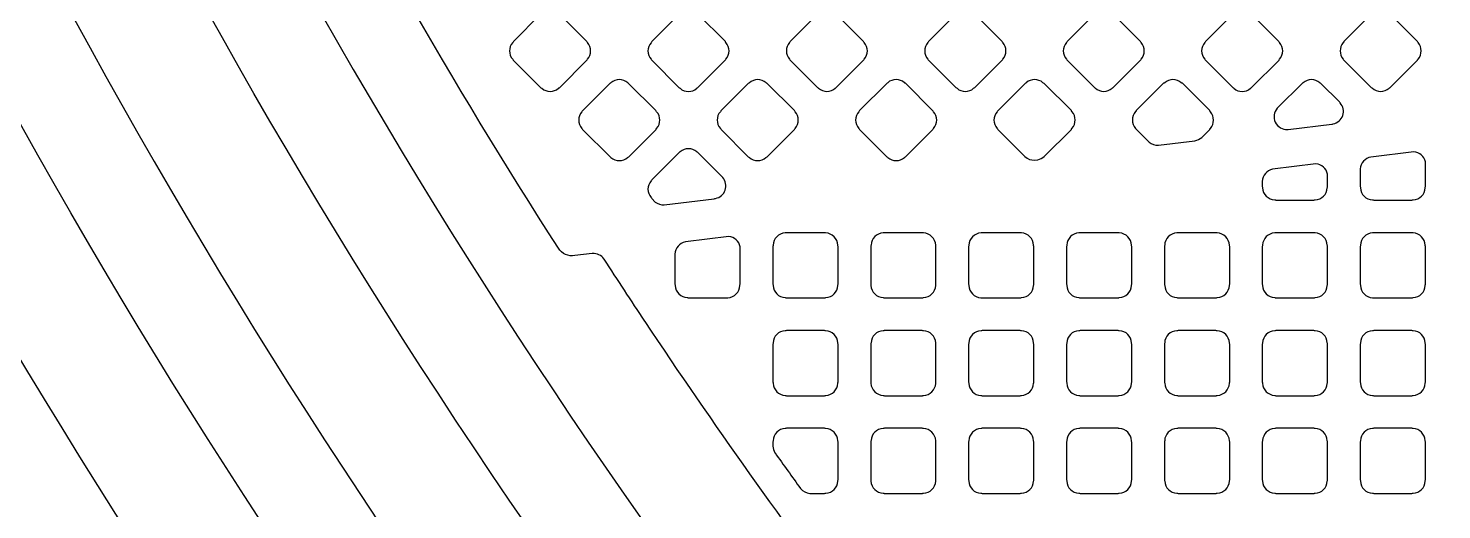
# Model space of a CAD drawing. Extents: x 3811 to 4077, y -444 to -307.
# Drawn here: x 3990.857 to 3993.058, y -382.991 to -382.241 of the extents above; entities that cross this region are included whole.
import ezdxf

# ---------------------------------------------------------------- set-up
doc = ezdxf.new("R2010")
doc.units = 0
doc.layers.add('gbr-dxf', color=7, linetype='Continuous')

msp = doc.modelspace()

# ---------------------------------------------------------------- linework, layer by layer
at = {"layer": 'gbr-dxf', "linetype": 'Continuous'}
for points in [[(3993.6099, -386.9022), (3991.0686, -384.3609, -0.042133), (3991.0645, -384.356, -0.16673), (3988.6028, -377.1817, -0.014135)], [(3988.679, -377.1817, 0.166721), (3991.1243, -384.3089), (3993.665, -386.8495, -0.01212)], [(3993.7833, -386.6367), (3991.2677, -384.1211, -0.042856), (3991.2635, -384.1162, -0.165958), (3988.952, -377.3438, -0.01087)], [(3989.0282, -377.3452, 0.165913), (3991.3235, -384.0691), (3993.8351, -386.5808, -0.019676)], [(3994.4465, -385.9312), (3991.9084, -383.3931, -0.047409), (3991.8986, -383.3826, -0.163793), (3989.9024, -377.4523, -0.009935)], [(3993.9448, -386.3878), (3991.3972, -383.8402, -0.041025), (3991.3892, -383.8307, -0.164875), (3989.2299, -377.4605, -0.009972)], [(3989.3823, -377.4626, 0.164763), (3991.5087, -383.7362), (3994.0498, -386.2772, -0.013686)], [(3994.2202, -386.1856), (3991.6493, -383.6147, -0.041071), (3991.641, -383.6054, -0.164322), (3989.5639, -377.4599, -0.007717)], [(3989.7163, -377.4601, 0.164179), (3991.7589, -383.5087), (3994.3264, -386.0762, -0.008541)], [(3990.0548, -377.4545, 0.163577), (3992.0164, -383.2857), (3994.5558, -385.8251, -0.008901)], [(3992.1507, -383.1674, -0.015201), (3991.8174, -382.6977), (3991.8171, -382.6973, -0.003072), (3991.7537, -382.6006, -0.054271), (3991.7534, -382.6003, 0.26693), (3991.7353, -382.5919, -0.044499), (3991.7349, -382.5919), (3991.708, -382.5952, -0.300338), (3991.6824, -382.5838, -0.048303), (3990.847, -380.9485, -0.021621)]]:
    msp.add_lwpolyline(points, format="xyb", dxfattribs=at)
for points in [[(3991.6113, -382.2891, -0.08798), (3991.6122, -382.2906), (3991.6552, -382.3336, -0.083168), (3991.6566, -382.3344, 0.378747), (3991.6825, -382.3344, -0.09601), (3991.6841, -382.3335), (3991.7268, -382.2908, -0.095916), (3991.7277, -382.2892, 0.379422), (3991.7277, -382.2632, -0.092348), (3991.7268, -382.2617), (3991.6841, -382.219, -0.096111), (3991.6824, -382.218, 0.379731), (3991.6565, -382.218, -0.096458), (3991.6548, -382.219), (3991.6123, -382.2615, -0.096627), (3991.6113, -382.2632, 0.3795)], [(3991.8268, -382.2633, 0.37947), (3991.8268, -382.2892, -0.09253), (3991.8278, -382.2908), (3991.8704, -382.3335, -0.088207), (3991.8719, -382.3344, 0.37981), (3991.8979, -382.3344, -0.096625), (3991.8995, -382.3334), (3991.9423, -382.2907, -0.096332), (3991.9432, -382.2891, 0.379308), (3991.9433, -382.2631, -0.087946), (3991.9424, -382.2616), (3991.8996, -382.2189, -0.092398), (3991.8981, -382.218, 0.379), (3991.8721, -382.218, -0.096507), (3991.8705, -382.2189), (3991.8278, -382.2616, -0.096527)], [(3992.0424, -382.289, -0.103582), (3992.0434, -382.2908), (3992.0858, -382.3333, -0.100401), (3992.0875, -382.3343, 0.379422), (3992.1135, -382.3342, -0.095956), (3992.1151, -382.3333), (3992.1576, -382.2908, -0.096332), (3992.1586, -382.2891, 0.37981), (3992.1586, -382.2632, -0.092348), (3992.1576, -382.2616), (3992.1151, -382.219, -0.096111), (3992.1134, -382.218, 0.3795), (3992.0875, -382.218, -0.096259), (3992.0858, -382.219), (3992.0433, -382.2615, -0.095895), (3992.0424, -382.2631, 0.378699)], [(3992.2577, -382.2891, -0.10047), (3992.2587, -382.2908), (3992.3013, -382.3334, -0.096111), (3992.303, -382.3344, 0.37981), (3992.3289, -382.3344, -0.095956), (3992.3306, -382.3334), (3992.3733, -382.2907, -0.096332), (3992.3743, -382.2891, 0.37981), (3992.3743, -382.2631, -0.096625), (3992.3733, -382.2615), (3992.3307, -382.2189, -0.100151), (3992.329, -382.2179, 0.379731), (3992.303, -382.2179, -0.096458), (3992.3014, -382.2188), (3992.2587, -382.2615, -0.096627), (3992.2577, -382.2632, 0.379731)], [(3992.4734, -382.2632, 0.379249), (3992.4734, -382.2891, -0.091954), (3992.4743, -382.2907), (3992.517, -382.3333, -0.087638), (3992.5185, -382.3343, 0.379451), (3992.5445, -382.3343, -0.096117), (3992.5461, -382.3333), (3992.5886, -382.2908, -0.095895), (3992.5896, -382.2891, 0.379201), (3992.5896, -382.2632, -0.104392), (3992.5886, -382.2614), (3992.5461, -382.2189, -0.092233), (3992.5445, -382.218, 0.3795), (3992.5186, -382.218, -0.096259), (3992.5169, -382.2189), (3992.4743, -382.2615, -0.096539)], [(3992.6888, -382.2891, -0.096625), (3992.6898, -382.2907), (3992.7325, -382.3334, -0.092233), (3992.734, -382.3344, 0.37981), (3992.76, -382.3344, -0.095956), (3992.7616, -382.3334), (3992.8043, -382.2908, -0.096332), (3992.8052, -382.2891, 0.37981), (3992.8052, -382.2632, -0.10047), (3992.8042, -382.2615), (3992.7615, -382.2188, -0.088202), (3992.76, -382.2178, 0.379731), (3992.7341, -382.2178, -0.096458), (3992.7324, -382.2188), (3992.6898, -382.2615, -0.096627), (3992.6888, -382.2631, 0.379731)], [(3992.9044, -382.2891, -0.092348), (3992.9053, -382.2907), (3992.9478, -382.3332, -0.10399), (3992.9496, -382.3342, 0.37981), (3992.9756, -382.3342, -0.095956), (3992.9772, -382.3332), (3993.0197, -382.2907, -0.096332), (3993.0207, -382.2891, 0.37981), (3993.0207, -382.2631, -0.087784), (3993.0198, -382.2616), (3992.9771, -382.219, -0.092233), (3992.9755, -382.218, 0.379731), (3992.9496, -382.218, -0.096458), (3992.9479, -382.219), (3992.9054, -382.2615, -0.096627), (3992.9044, -382.2632, 0.379731)], [(3991.7191, -382.371, 0.379605), (3991.7191, -382.3969, -0.09253), (3991.7201, -382.3985), (3991.7628, -382.4412, -0.088207), (3991.7643, -382.4421, 0.379451), (3991.7902, -382.4421, -0.096117), (3991.7919, -382.4411), (3991.8344, -382.3986, -0.095895), (3991.8354, -382.3969, 0.378779), (3991.8354, -382.371, -0.103582), (3991.8343, -382.3692), (3991.7918, -382.3267, -0.091916), (3991.7903, -382.3258, 0.378945), (3991.7643, -382.3258, -0.096355), (3991.7627, -382.3267), (3991.7201, -382.3693, -0.096423)], [(3991.9346, -382.3969, -0.100399), (3991.9356, -382.3986), (3991.978, -382.4411, -0.096627), (3991.9797, -382.4421, 0.37981), (3992.0056, -382.4421, -0.096625), (3992.0073, -382.4411), (3992.0499, -382.3985, -0.096111), (3992.0509, -382.3968, 0.37981), (3992.0509, -382.3709, -0.096458), (3992.0499, -382.3692), (3992.0074, -382.3267, -0.100499), (3992.0057, -382.3257, 0.379731), (3991.9798, -382.3257, -0.096458), (3991.9781, -382.3267), (3991.9355, -382.3693, -0.096423), (3991.9346, -382.3709, 0.379731)], [(3992.15, -382.3968, -0.096475), (3992.151, -382.3985), (3992.1937, -382.4412, -0.092289), (3992.1953, -382.4421, 0.37981), (3992.2212, -382.4421, -0.096625), (3992.2229, -382.4411), (3992.2655, -382.3985, -0.096332), (3992.2665, -382.3969, 0.37981), (3992.2665, -382.3709, -0.083317), (3992.2656, -382.3695), (3992.2226, -382.3266, -0.088202), (3992.2212, -382.3257, 0.379731), (3992.1952, -382.3257, -0.096458), (3992.1935, -382.3267), (3992.151, -382.3692, -0.096627), (3992.15, -382.3709, 0.379731)], [(3992.3655, -382.3969, -0.10047), (3992.3666, -382.3987), (3992.4088, -382.4409, 0.206882), (3992.4237, -382.4463), (3992.4287, -382.4457, 0.144673), (3992.4388, -382.4406), (3992.481, -382.3984, -0.096332), (3992.482, -382.3968, 0.379451), (3992.482, -382.3708, -0.096614), (3992.481, -382.3692), (3992.4385, -382.3267, -0.100442), (3992.4368, -382.3257, 0.379249), (3992.4108, -382.3257, -0.096475), (3992.4092, -382.3267), (3992.3665, -382.3693, -0.096627), (3992.3655, -382.371, 0.379731)], [(3992.5811, -382.3968, -0.09185), (3992.582, -382.3983), (3992.6021, -382.4184, 0.197533), (3992.6166, -382.423), (3992.6735, -382.4161, 0.150859), (3992.6841, -382.4109), (3992.6964, -382.3986, -0.096332), (3992.6974, -382.397, 0.37981), (3992.6974, -382.371, -0.104392), (3992.6964, -382.3692), (3992.6538, -382.3266, -0.092233), (3992.6522, -382.3257, 0.379731), (3992.6263, -382.3257, -0.096458), (3992.6246, -382.3266), (3992.5821, -382.3692, -0.096627), (3992.5811, -382.3708, 0.379523)], [(3992.8016, -382.3655, 0.668158), (3992.8176, -382.3985, -0.038919), (3992.8188, -382.3986), (3992.8863, -382.3904, -0.046748), (3992.8885, -382.3898, 0.583623), (3992.8997, -382.3573, -0.041572), (3992.8985, -382.3557), (3992.8695, -382.3267, -0.096328), (3992.8678, -382.3257, 0.37947), (3992.8419, -382.3257, -0.096475), (3992.8402, -382.3267), (3992.8024, -382.3645, -0.042368)], [(3991.8268, -382.4787, 0.379138), (3991.8268, -382.5046, -0.087613), (3991.8277, -382.5061), (3991.8332, -382.5116, 0.187599), (3991.847, -382.5159), (3991.9252, -382.5065, -0.061062), (3991.927, -382.506, 0.584266), (3991.9382, -382.4734, -0.052211), (3991.9373, -382.4722), (3991.8996, -382.4345, -0.096111), (3991.8979, -382.4335, 0.3795), (3991.872, -382.4335, -0.096475), (3991.8703, -382.4345), (3991.8278, -382.4771, -0.096195)], [(3992.9307, -382.4875, -0.095462), (3992.9311, -382.4894, 0.393729), (3992.9499, -382.5083, -0.09841), (3992.9518, -382.5087), (3993.0109, -382.5087, -0.10699), (3993.013, -382.5082, 0.393729), (3993.0319, -382.4893, -0.088868), (3993.0322, -382.4876), (3993.0322, -382.4489, 0.3176), (3993.0144, -382.4333), (3992.9474, -382.4416, 0.349235), (3992.9307, -382.4601)], [(3992.7783, -382.4874, -0.098843), (3992.7787, -382.4893, 0.393729), (3992.7976, -382.5082, -0.104195), (3992.7996, -382.5087), (3992.8586, -382.5087, -0.101214), (3992.8605, -382.5082, 0.393729), (3992.8794, -382.4894, -0.09841), (3992.8799, -382.4875), (3992.8799, -382.4682, 0.324557), (3992.8618, -382.4522), (3992.7943, -382.4606, 0.345616), (3992.7783, -382.4795)], [(3991.8638, -382.6398, -0.101214), (3991.8643, -382.6418, 0.393729), (3991.8832, -382.6606, -0.09841), (3991.8851, -382.6611), (3991.9443, -382.6611, -0.095462), (3991.9461, -382.6607, 0.393729), (3991.965, -382.6418, -0.107228), (3991.9655, -382.6397), (3991.9655, -382.5813, 0.319092), (3991.9477, -382.5655), (3991.8802, -382.5739, 0.350716), (3991.8639, -382.5929, -0.028064), (3991.8638, -382.5932)], [(3992.0163, -382.6398, -0.098843), (3992.0168, -382.6417, 0.393729), (3992.0356, -382.6606, -0.104195), (3992.0376, -382.6611), (3992.0966, -382.6611, -0.101214), (3992.0986, -382.6606, 0.393729), (3992.1174, -382.6417, -0.09841), (3992.1179, -382.6398), (3992.1179, -382.5807, -0.101214), (3992.1174, -382.5788, 0.393729), (3992.0985, -382.5599, -0.095482), (3992.0967, -382.5595), (3992.0374, -382.5595, -0.098843), (3992.0355, -382.5599, 0.393729), (3992.0167, -382.5788, -0.088868), (3992.0163, -382.5805)], [(3992.1687, -382.6398, -0.098843), (3992.1691, -382.6417, 0.393729), (3992.188, -382.6606, -0.101678), (3992.1899, -382.6611), (3992.249, -382.6611, -0.098843), (3992.2509, -382.6606, 0.393729), (3992.2698, -382.6418, -0.09841), (3992.2703, -382.6399), (3992.2703, -382.5808, -0.101214), (3992.2698, -382.5788, 0.393729), (3992.2509, -382.5599, -0.09841), (3992.249, -382.5595), (3992.1897, -382.5595, -0.089302), (3992.188, -382.5599, 0.393729), (3992.1692, -382.5787, -0.101678), (3992.1687, -382.5807)], [(3992.3211, -382.6399, -0.095462), (3992.3215, -382.6418, 0.393729), (3992.3403, -382.6607, -0.095482), (3992.3422, -382.6611), (3992.4014, -382.6611, -0.104567), (3992.4034, -382.6606, 0.393729), (3992.4223, -382.6417, -0.088868), (3992.4226, -382.64), (3992.4226, -382.5806, -0.092621), (3992.4222, -382.5788, 0.393729), (3992.4034, -382.5599, -0.092282), (3992.4016, -382.5595), (3992.3422, -382.5595, -0.095462), (3992.3404, -382.5599, 0.393729), (3992.3215, -382.5788, -0.09841), (3992.3211, -382.5807)], [(3992.4734, -382.6397, -0.104567), (3992.4739, -382.6417, 0.393729), (3992.4928, -382.6606, -0.101678), (3992.4947, -382.6611), (3992.5538, -382.6611, -0.098843), (3992.5557, -382.6606, 0.393729), (3992.5746, -382.6418, -0.104195), (3992.5751, -382.6398), (3992.5751, -382.5809, -0.10699), (3992.5746, -382.5788, 0.393729), (3992.5557, -382.5599, -0.09841), (3992.5538, -382.5595), (3992.4945, -382.5595, -0.089302), (3992.4928, -382.5599, 0.393729), (3992.474, -382.5787, -0.107228), (3992.4734, -382.5808)], [(3992.6259, -382.6398, -0.098843), (3992.6264, -382.6417, 0.393729), (3992.6452, -382.6606, -0.104195), (3992.6472, -382.6611), (3992.7062, -382.6611, -0.101214), (3992.7082, -382.6606, 0.393729), (3992.727, -382.6417, -0.09841), (3992.7275, -382.6398), (3992.7275, -382.5807, -0.101214), (3992.727, -382.5788, 0.393729), (3992.7081, -382.5599, -0.095482), (3992.7063, -382.5595), (3992.647, -382.5595, -0.098843), (3992.6451, -382.5599, 0.393729), (3992.6263, -382.5788, -0.088868), (3992.6259, -382.5805)], [(3992.7783, -382.6398, -0.098843), (3992.7787, -382.6417, 0.393729), (3992.7976, -382.6606, -0.101678), (3992.7995, -382.6611), (3992.8586, -382.6611, -0.098843), (3992.8605, -382.6606, 0.393729), (3992.8794, -382.6418, -0.09841), (3992.8799, -382.6399), (3992.8799, -382.5808, -0.101214), (3992.8794, -382.5788, 0.393729), (3992.8605, -382.5599, -0.09841), (3992.8586, -382.5595), (3992.7993, -382.5595, -0.089302), (3992.7976, -382.5599, 0.393729), (3992.7788, -382.5787, -0.101678), (3992.7783, -382.5807)], [(3992.9307, -382.6399, -0.095462), (3992.9311, -382.6418, 0.393729), (3992.9499, -382.6607, -0.095482), (3992.9518, -382.6611), (3993.011, -382.6611, -0.104567), (3993.013, -382.6606, 0.393729), (3993.0319, -382.6417, -0.088868), (3993.0322, -382.64), (3993.0322, -382.5806, -0.092621), (3993.0318, -382.5788, 0.393729), (3993.013, -382.5599, -0.092282), (3993.0112, -382.5595), (3992.9518, -382.5595, -0.095462), (3992.95, -382.5599, 0.393729), (3992.9311, -382.5788, -0.09841), (3992.9307, -382.5807)], [(3992.0163, -382.7922, -0.098843), (3992.0168, -382.7941, 0.393729), (3992.0356, -382.813, -0.101678), (3992.0376, -382.8135), (3992.0967, -382.8135, -0.098843), (3992.0986, -382.813, 0.393729), (3992.1174, -382.7941, -0.09841), (3992.1179, -382.7922), (3992.1179, -382.7331, -0.101214), (3992.1174, -382.7312, 0.393729), (3992.0985, -382.7123, -0.09841), (3992.0966, -382.7119), (3992.0375, -382.7119, -0.101214), (3992.0355, -382.7123, 0.393729), (3992.0167, -382.7312, -0.088868), (3992.0163, -382.7329)], [(3992.1687, -382.7922, -0.098843), (3992.1691, -382.7941, 0.393729), (3992.188, -382.813, -0.09841), (3992.1899, -382.8135), (3992.2491, -382.8135, -0.095462), (3992.2509, -382.813, 0.393729), (3992.2698, -382.7942, -0.09841), (3992.2703, -382.7923), (3992.2703, -382.7332, -0.101214), (3992.2698, -382.7312, 0.393729), (3992.2509, -382.7123, -0.101678), (3992.249, -382.7119), (3992.1898, -382.7119, -0.092621), (3992.188, -382.7123, 0.393729), (3992.1692, -382.7311, -0.101678), (3992.1687, -382.7331)], [(3992.3211, -382.7923, -0.095462), (3992.3215, -382.7942, 0.393729), (3992.3403, -382.8131, -0.092282), (3992.3421, -382.8135), (3992.4014, -382.8135, -0.101214), (3992.4034, -382.813, 0.393729), (3992.4223, -382.7941, -0.088868), (3992.4226, -382.7924), (3992.4226, -382.733, -0.092621), (3992.4222, -382.7312, 0.393729), (3992.4034, -382.7123, -0.095482), (3992.4015, -382.7119), (3992.3423, -382.7119, -0.098843), (3992.3404, -382.7123, 0.393729), (3992.3215, -382.7312, -0.09841), (3992.3211, -382.7331)], [(3992.4734, -382.7921, -0.104567), (3992.4739, -382.7941, 0.393729), (3992.4928, -382.813, -0.09841), (3992.4947, -382.8135), (3992.5539, -382.8135, -0.095462), (3992.5557, -382.813, 0.393729), (3992.5746, -382.7942, -0.104195), (3992.5751, -382.7922), (3992.5751, -382.7333, -0.10699), (3992.5746, -382.7312, 0.393729), (3992.5557, -382.7123, -0.101678), (3992.5538, -382.7119), (3992.4946, -382.7119, -0.092621), (3992.4928, -382.7123, 0.393729), (3992.474, -382.7311, -0.107228), (3992.4734, -382.7332)], [(3992.6259, -382.7922, -0.098843), (3992.6264, -382.7941, 0.393729), (3992.6452, -382.813, -0.101678), (3992.6472, -382.8135), (3992.7063, -382.8135, -0.098843), (3992.7082, -382.813, 0.393729), (3992.727, -382.7941, -0.09841), (3992.7275, -382.7922), (3992.7275, -382.7331, -0.101214), (3992.727, -382.7312, 0.393729), (3992.7081, -382.7123, -0.09841), (3992.7062, -382.7119), (3992.6471, -382.7119, -0.101214), (3992.6451, -382.7123, 0.393729), (3992.6263, -382.7312, -0.088868), (3992.6259, -382.7329)], [(3992.7783, -382.7922, -0.098843), (3992.7787, -382.7941, 0.393729), (3992.7976, -382.813, -0.09841), (3992.7995, -382.8135), (3992.8587, -382.8135, -0.095462), (3992.8605, -382.813, 0.393729), (3992.8794, -382.7942, -0.09841), (3992.8799, -382.7923), (3992.8799, -382.7332, -0.101214), (3992.8794, -382.7312, 0.393729), (3992.8605, -382.7123, -0.101678), (3992.8586, -382.7119), (3992.7994, -382.7119, -0.092621), (3992.7976, -382.7123, 0.393729), (3992.7788, -382.7311, -0.101678), (3992.7783, -382.7331)], [(3992.9307, -382.7923, -0.095462), (3992.9311, -382.7942, 0.393729), (3992.9499, -382.8131, -0.092282), (3992.9517, -382.8135), (3993.011, -382.8135, -0.101214), (3993.013, -382.813, 0.393729), (3993.0319, -382.7941, -0.088868), (3993.0322, -382.7924), (3993.0322, -382.733, -0.092621), (3993.0318, -382.7312, 0.393729), (3993.013, -382.7123, -0.095482), (3993.0111, -382.7119), (3992.9519, -382.7119, -0.098843), (3992.95, -382.7123, 0.393729), (3992.9311, -382.7312, -0.09841), (3992.9307, -382.7331)], [(3992.0163, -382.8921, 0.136817), (3992.0196, -382.9023, -0.04125), (3992.0197, -382.9026, 0.001847), (3992.0594, -382.9581), (3992.0594, -382.9581, 0.215231), (3992.074, -382.9658), (3992.0967, -382.9658, -0.095462), (3992.0986, -382.9654, 0.393729), (3992.1174, -382.9465, -0.09841), (3992.1179, -382.9446), (3992.1179, -382.8855, -0.101214), (3992.1174, -382.8836, 0.393729), (3992.0985, -382.8647, -0.101678), (3992.0966, -382.8643), (3992.0376, -382.8643, -0.104567), (3992.0355, -382.8647, 0.393729), (3992.0167, -382.8836, -0.088868), (3992.0163, -382.8853)], [(3992.1687, -382.9446, -0.098843), (3992.1691, -382.9465, 0.393729), (3992.188, -382.9654, -0.095482), (3992.1898, -382.9658), (3992.2492, -382.9658, -0.092621), (3992.2509, -382.9654, 0.393729), (3992.2698, -382.9466, -0.09841), (3992.2703, -382.9447), (3992.2703, -382.8856, -0.101214), (3992.2698, -382.8836, 0.393729), (3992.2509, -382.8647, -0.104195), (3992.2489, -382.8643), (3992.1899, -382.8643, -0.095462), (3992.188, -382.8647, 0.393729), (3992.1692, -382.8835, -0.101678), (3992.1687, -382.8855)], [(3992.3211, -382.9447, -0.095462), (3992.3215, -382.9466, 0.393729), (3992.3403, -382.9655, -0.088868), (3992.3421, -382.9658), (3992.4015, -382.9658, -0.098843), (3992.4034, -382.9654, 0.393729), (3992.4223, -382.9465, -0.088868), (3992.4226, -382.9448), (3992.4226, -382.8854, -0.092621), (3992.4222, -382.8836, 0.393729), (3992.4034, -382.8647, -0.09841), (3992.4015, -382.8643), (3992.3423, -382.8643, -0.101214), (3992.3404, -382.8647, 0.393729), (3992.3215, -382.8836, -0.09841), (3992.3211, -382.8855)], [(3992.4734, -382.9445, -0.104567), (3992.4739, -382.9465, 0.393729), (3992.4928, -382.9654, -0.095482), (3992.4946, -382.9658), (3992.554, -382.9658, -0.092621), (3992.5557, -382.9654, 0.393729), (3992.5746, -382.9466, -0.104195), (3992.5751, -382.9446), (3992.5751, -382.8857, -0.10699), (3992.5746, -382.8836, 0.393729), (3992.5557, -382.8647, -0.104195), (3992.5537, -382.8643), (3992.4947, -382.8643, -0.095462), (3992.4928, -382.8647, 0.393729), (3992.474, -382.8835, -0.107228), (3992.4734, -382.8856)], [(3992.6259, -382.9446, -0.098843), (3992.6264, -382.9465, 0.393729), (3992.6452, -382.9654, -0.09841), (3992.6471, -382.9658), (3992.7063, -382.9658, -0.095462), (3992.7082, -382.9654, 0.393729), (3992.727, -382.9465, -0.09841), (3992.7275, -382.9446), (3992.7275, -382.8855, -0.101214), (3992.727, -382.8836, 0.393729), (3992.7081, -382.8647, -0.101678), (3992.7062, -382.8643), (3992.6472, -382.8643, -0.104567), (3992.6451, -382.8647, 0.393729), (3992.6263, -382.8836, -0.088868), (3992.6259, -382.8853)], [(3992.7783, -382.9446, -0.098843), (3992.7787, -382.9465, 0.393729), (3992.7976, -382.9654, -0.095482), (3992.7994, -382.9658), (3992.8588, -382.9658, -0.092621), (3992.8605, -382.9654, 0.393729), (3992.8794, -382.9466, -0.09841), (3992.8799, -382.9447), (3992.8799, -382.8856, -0.101214), (3992.8794, -382.8836, 0.393729), (3992.8605, -382.8647, -0.104195), (3992.8585, -382.8643), (3992.7995, -382.8643, -0.095462), (3992.7976, -382.8647, 0.393729), (3992.7788, -382.8835, -0.101678), (3992.7783, -382.8855)], [(3992.9307, -382.9447, -0.095462), (3992.9311, -382.9466, 0.393729), (3992.9499, -382.9655, -0.088868), (3992.9517, -382.9658), (3993.0111, -382.9658, -0.098843), (3993.013, -382.9654, 0.393729), (3993.0319, -382.9465, -0.088868), (3993.0322, -382.9448), (3993.0322, -382.8854, -0.092621), (3993.0318, -382.8836, 0.393729), (3993.013, -382.8647, -0.09841), (3993.0111, -382.8643), (3992.9519, -382.8643, -0.101214), (3992.95, -382.8647, 0.393729), (3992.9311, -382.8836, -0.09841), (3992.9307, -382.8855)]]:
    msp.add_lwpolyline(points, format="xyb", close=True, dxfattribs=at)

doc.saveas('drawing.dxf')
